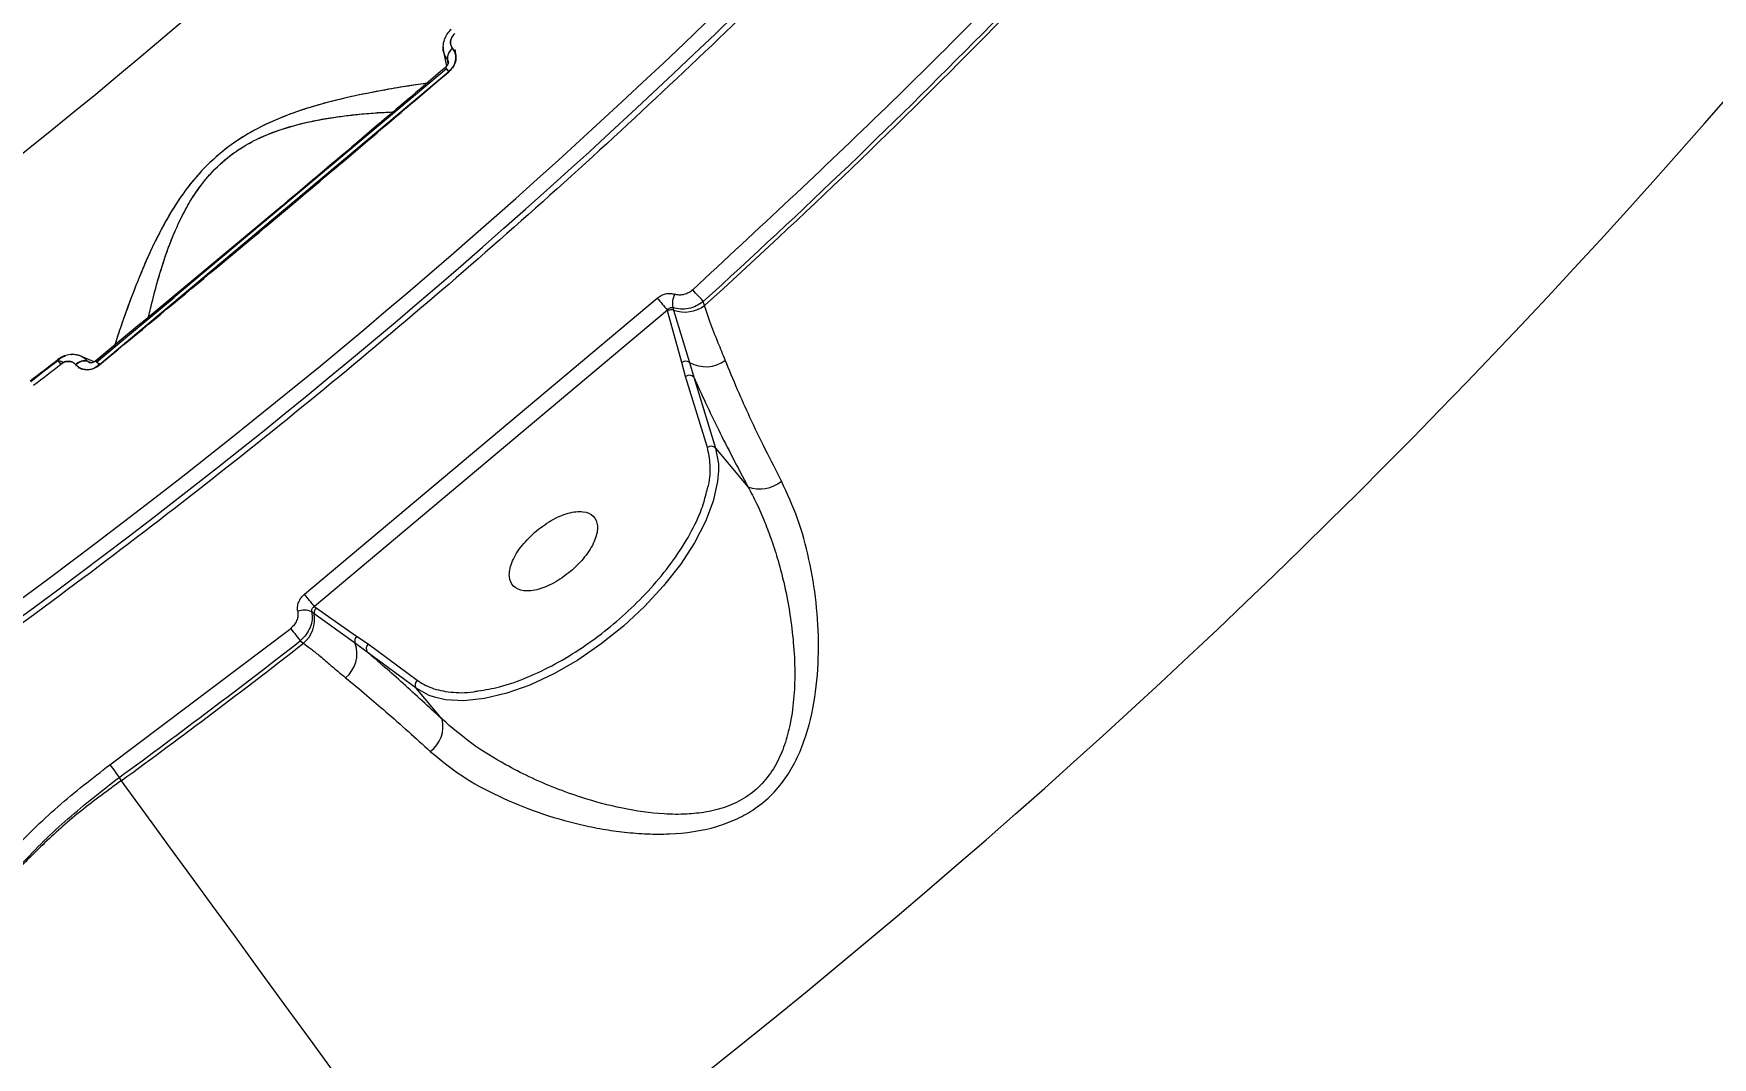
# Model space of a CAD drawing. Header units: millimetres. Extents: x -5713 to 5719, y -6024 to 5481.
# Drawn here: x 1513 to 1655.3, y 924.1 to 1010.9 of the extents above; entities that cross this region are included whole.
import ezdxf

# ---------------------------------------------------------------- set-up
doc = ezdxf.new("R2010")
doc.units = ezdxf.units.MM
for name, color, linetype in [('DIKOM_ОБЪЕКТ', 7, 'Continuous'), ('DIKOM_РАЗМЕР_ЗОНА', 7, 'Continuous'), ('DIKOM_РАЗМЕР_ОБЪЕКТА', 7, 'Continuous')]:
    doc.layers.add(name, color=color, linetype=linetype)
doc.styles.add('style1', font='arial.ttf', dxfattribs={"width": 0.8})
doc.dimstyles.new('1-50', dxfattribs={"dimtxt": 300, "dimasz": 200, "dimexe": 100, "dimexo": 0, "dimgap": 100, "dimtad": 1, "dimdec": 0, "dimtxsty": 'style1', "dimcen": 0, "dimclrd": 7, "dimclre": 7, "dimadec": 1, "dimazin": 2, "dimtfac": 1, "dimtdec": 0, "dimtmove": 1, "dimatfit": 3, "dimfxl": 0, "dimlwd": 25, "dimlwe": 18, "dimarcsym": 0})

# ---------------------------------------------------------------- blocks, each defined once
blk = doc.blocks.new('*D16')
at = {"layer": 'Defpoints', "color": 0, "transparency": 16777216}
for p in [(2713.82, 2377.67), (-3598.04, -60.3), (-3598.04, -5183.86)]:
    blk.add_point(p, dxfattribs=at)
at = {"layer": 'DIKOM_РАЗМЕР_ОБЪЕКТА', "color": 7, "lineweight": 18, "transparency": 16777216}
for p, q in [((2713.82, 2377.67), (2713.82, -5283.86)), ((-3598.04, -60.3), (-3598.04, -5283.86))]:
    blk.add_line(p, q, dxfattribs=at)
at = {"layer": 'DIKOM_РАЗМЕР_ОБЪЕКТА', "color": 7, "lineweight": 25, "transparency": 16777216}
blk.add_line((2513.82, -5183.86), (-3398.04, -5183.86), dxfattribs=at)
at = {"layer": 'DIKOM_РАЗМЕР_ОБЪЕКТА', "color": 7, "transparency": 16777216}
for points in [[(-3398.04, -5150.53), (-3398.04, -5217.2), (-3598.04, -5183.86)], [(2513.82, -5150.53), (2513.82, -5217.2), (2713.82, -5183.86)]]:
    blk.add_solid(points, dxfattribs=at)
at = {"layer": 'DIKOM_РАЗМЕР_ОБЪЕКТА', "color": 0, "transparency": 16777216, "insert": (-444.93, -4930.59), "char_height": 300, "attachment_point": 5, "style": 'style1'}
blk.add_mtext('6300', dxfattribs=at)
blk = doc.blocks.new('*D15')
at = {"layer": 'Defpoints', "color": 0, "transparency": 16777216}
for p in [(-612.28, 3980.94), (4699.87, 3980.94), (684.19, -2271.39)]:
    blk.add_point(p, dxfattribs=at)
at = {"layer": 'DIKOM_РАЗМЕР_ОБЪЕКТА', "color": 7, "lineweight": 18, "transparency": 16777216}
for p, q in [((-612.28, 3980.94), (4799.87, 3980.94)), ((684.19, -2271.39), (4799.87, -2271.39))]:
    blk.add_line(p, q, dxfattribs=at)
at = {"layer": 'DIKOM_РАЗМЕР_ОБЪЕКТА', "color": 7, "lineweight": 25, "transparency": 16777216}
blk.add_line((4699.87, -2071.39), (4699.87, 3780.94), dxfattribs=at)
at = {"layer": 'DIKOM_РАЗМЕР_ОБЪЕКТА', "color": 7, "transparency": 16777216}
for points in [[(4666.54, 3780.94), (4733.21, 3780.94), (4699.87, 3980.94)], [(4666.54, -2071.39), (4733.21, -2071.39), (4699.87, -2271.39)]]:
    blk.add_solid(points, dxfattribs=at)
at = {"layer": 'DIKOM_РАЗМЕР_ОБЪЕКТА', "color": 0, "transparency": 16777216, "insert": (4446.7, 2209.88), "char_height": 300, "attachment_point": 5, "rotation": 90, "style": 'style1'}
blk.add_mtext('6250', dxfattribs=at)
blk = doc.blocks.new('*D14')
at = {"layer": 'Defpoints', "color": 0, "transparency": 16777216}
for p in [(3820.87, 1133.89), (-5713.04, -129.05), (3820.87, -5924.39)]:
    blk.add_point(p, dxfattribs=at)
at = {"layer": 'DIKOM_РАЗМЕР_ЗОНА', "color": 7, "lineweight": 18, "transparency": 16777216}
for p, q in [((3820.87, 1133.89), (3820.87, -6024.39)), ((-5713.04, -129.05), (-5713.04, -6024.39))]:
    blk.add_line(p, q, dxfattribs=at)
at = {"layer": 'DIKOM_РАЗМЕР_ЗОНА', "color": 7, "lineweight": 25, "transparency": 16777216}
blk.add_line((-5513.04, -5924.39), (3620.87, -5924.39), dxfattribs=at)
at = {"layer": 'DIKOM_РАЗМЕР_ЗОНА', "color": 7, "transparency": 16777216}
for points in [[(-5513.04, -5891.06), (-5513.04, -5957.73), (-5713.04, -5924.39)], [(3620.87, -5891.06), (3620.87, -5957.73), (3820.87, -5924.39)]]:
    blk.add_solid(points, dxfattribs=at)
at = {"layer": 'DIKOM_РАЗМЕР_ЗОНА', "color": 0, "transparency": 16777216, "insert": (-409.5, -5671.22), "char_height": 300, "attachment_point": 5, "style": 'style1'}
blk.add_mtext('9600', dxfattribs=at)
blk = doc.blocks.new('*D13')
at = {"layer": 'Defpoints', "color": 0, "transparency": 16777216}
for p in [(-612.24, 5480.95), (971.69, -4271.39), (5619.37, -4271.39)]:
    blk.add_point(p, dxfattribs=at)
at = {"layer": 'DIKOM_РАЗМЕР_ЗОНА', "color": 7, "lineweight": 18, "transparency": 16777216}
for p, q in [((-612.24, 5480.95), (5719.37, 5480.95)), ((971.69, -4271.39), (5719.37, -4271.39))]:
    blk.add_line(p, q, dxfattribs=at)
at = {"layer": 'DIKOM_РАЗМЕР_ЗОНА', "color": 7, "lineweight": 25, "transparency": 16777216}
blk.add_line((5619.37, 5280.95), (5619.37, -4071.39), dxfattribs=at)
at = {"layer": 'DIKOM_РАЗМЕР_ЗОНА', "color": 7, "transparency": 16777216}
for points in [[(5586.04, 5280.95), (5652.71, 5280.95), (5619.37, 5480.95)], [(5586.04, -4071.39), (5652.71, -4071.39), (5619.37, -4271.39)]]:
    blk.add_solid(points, dxfattribs=at)
at = {"layer": 'DIKOM_РАЗМЕР_ЗОНА', "color": 0, "transparency": 16777216, "insert": (5366.2, 2209.88), "char_height": 300, "attachment_point": 5, "rotation": 90, "style": 'style1'}
blk.add_mtext('9750', dxfattribs=at)

msp = doc.modelspace()

# ---------------------------------------------------------------- linework, layer by layer
at = {"layer": 'DIKOM_ОБЪЕКТ', "color": 7, "linetype": 'Continuous', "lineweight": 15}
for p, q in [((1547.77, 1009.37), (1548.03, 1008.15)), ((1548.56, 1009.65), (1548.55, 1009.66)), ((1548.55, 1009.66), (1548.56, 1009.65)), ((1518.37, 983.07), (1548.03, 1007.96)), ((1548.23, 1007.69), (1518.6, 982.83)), ((1548.03, 1007.96), (1548.05, 1007.91)), ((1548.11, 1008.68), (1548.1, 1008.7)), ((1548.1, 1008.7), (1548.16, 1008.36)), ((1548.16, 1008.37), (1548.1, 1008.7)), ((1548.1, 1007.88), (1548.15, 1007.76)), ((1548.18, 1008.5), (1548.11, 1008.68)), ((1548.11, 1008.68), (1548.18, 1008.54)), ((1548.16, 1007.63), (1548.16, 1007.63)), ((1548.17, 1007.7), (1548.19, 1007.65)), ((1548.43, 1007.93), (1548.43, 1007.93)), ((1524.93, 988.52), (1518.37, 983.07)), ((1535.98, 963.39), (1565.88, 988.5)), ((1567.22, 987.69), (1567.28, 987.49)), ((1569.9, 987.87), (1569.79, 988.21)), ((1566.75, 987.48), (1536.83, 962.36)), ((1566.77, 987.42), (1566.75, 987.48)), ((1567.98, 983.05), (1566.77, 987.42)), ((1567.28, 987.49), (1568.62, 983.03)), ((1518.17, 983.1), (1517.02, 983.57)), ((1515.59, 983.04), (1515.22, 983.17)), ((1515.58, 983.04), (1515.22, 983.17)), ((1516.6, 982.86), (1516.61, 982.84)), ((1516.61, 982.84), (1516.6, 982.86)), ((1516.95, 982.58), (1516.82, 982.6)), ((1517.95, 983.01), (1517.63, 983.13)), ((1517.63, 983.13), (1517.65, 983.12)), ((1517.63, 983.13), (1517.96, 983.01)), ((1517.65, 983.12), (1517.83, 983)), ((1517.76, 983.03), (1517.65, 983.12)), ((1518.33, 982.67), (1518.34, 982.67)), ((1518.42, 983.04), (1518.37, 983.07)), ((1518.68, 982.89), (1518.56, 982.96)), ((1568.3, 981.86), (1567.98, 983.05)), ((1568.62, 983.03), (1568.99, 981.81)), ((1570.15, 975.83), (1568.3, 981.86)), ((1568.99, 981.81), (1570.83, 975.78)), ((1570.83, 975.78), (1573.58, 972.5)), ((1536.83, 962.36), (1536.98, 962.25)), ((1536.98, 962.25), (1540.41, 959.85)), ((1536.81, 961.75), (1536.6, 961.91)), ((1540.3, 959.23), (1536.81, 961.75)), ((1519.5, 948.95), (1534.82, 960.5)), ((1535.63, 959.45), (1535.91, 959.25)), ((1541.31, 958.5), (1540.3, 959.23)), ((1540.41, 959.85), (1541.39, 959.18)), ((1541.39, 959.18), (1545.53, 956.11)), ((1545.45, 955.43), (1541.31, 958.5)), ((1547.65, 952.81), (1545.45, 955.43)), ((1520.28, 947.87), (1520.45, 947.59))]:
    msp.add_line(p, q, dxfattribs=at)
at = {"layer": 'DIKOM_ОБЪЕКТ', "color": 7, "linetype": 'Continuous', "lineweight": 15, "flags": 128}
for points in [[(1548.23, 1007.69), (1548.13, 1007.8), (1548.05, 1007.9), (1547.99, 1007.98), (1547.95, 1008.03), (1547.94, 1008.05), (1547.94, 1008.05), (1547.97, 1008.01), (1548.03, 1007.96)], [(1569.79, 988.21), (1569.72, 988.29), (1569.63, 988.4), (1569.52, 988.52), (1569.4, 988.65), (1569.27, 988.79), (1569.14, 988.93), (1569.02, 989.07), (1568.9, 989.2)], [(1515.33, 982.9), (1515.27, 982.98), (1515.21, 983.05), (1515.16, 983.12), (1515.12, 983.17), (1515.09, 983.21), (1515.07, 983.24), (1515.05, 983.26), (1515.05, 983.27)], [(1515.08, 983.22), (1515.06, 983.26), (1515.05, 983.27), (1515.05, 983.26), (1515.08, 983.23), (1515.12, 983.17), (1515.18, 983.1), (1515.25, 983.01), (1515.33, 982.9)], [(1518.37, 983.07), (1518.32, 983.14), (1518.3, 983.17), (1518.3, 983.18), (1518.32, 983.16), (1518.36, 983.11), (1518.42, 983.04), (1518.51, 982.94), (1518.6, 982.83)], [(1570.83, 975.78), (1571.07, 974.44), (1571.07, 973.86)], [(1571.07, 973.86), (1571, 972.94), (1570.63, 971.29), (1569.97, 969.55), (1569.04, 967.75), (1567.85, 965.92), (1566.43, 964.11), (1564.82, 962.36), (1563.04, 960.7), (1561.13, 959.18), (1559.15, 957.82), (1557.12, 956.65), (1555.1, 955.7), (1553.13, 955), (1551.25, 954.55), (1549.51, 954.37), (1547.94, 954.46), (1547.01, 954.67)], [(1534.82, 960.5), (1534.92, 960.36), (1535.04, 960.21), (1535.16, 960.06), (1535.27, 959.92), (1535.38, 959.78), (1535.48, 959.65), (1535.57, 959.54), (1535.63, 959.45)], [(1547.01, 954.67), (1546.57, 954.81), (1545.45, 955.43)], [(1519.5, 948.95), (1519.6, 948.8), (1519.71, 948.65), (1519.83, 948.5), (1519.94, 948.35), (1520.04, 948.2), (1520.14, 948.07), (1520.22, 947.96), (1520.28, 947.87)], [(1520.45, 947.59), (1521.67, 945.92), (1523.06, 944.01), (1524.61, 941.88), (1526.32, 939.54), (1528.15, 937.03), (1530.1, 934.35), (1532.15, 931.54), (1534.28, 928.62), (1536.47, 925.62), (1538.7, 922.56), (1540.95, 919.48), (1543.19, 916.4), (1545.42, 913.34), (1547.6, 910.35), (1549.73, 907.44)]]:
    msp.add_lwpolyline(points, dxfattribs=at)
at = {"layer": 'DIKOM_ОБЪЕКТ', "color": 7, "linetype": 'Continuous', "lineweight": 15}
for centre, radius, start, end in [((1168.94, 1429.62), 579.13, 300.09885, 330.90115), ((1168.94, 1429.62), 580.37, 300.09855, 330.90145), ((1168.94, 1429.62), 549.25, 307.4952, 323.5048), ((1168.94, 1429.62), 646.28, 306.10022, 324.89978), ((1168.94, 1429.62), 596.26, 312.24313, 318.75687), ((1168.94, 1429.62), 596.59, 312.22853, 318.77147), ((1549.1, 1008.82), 1.01, 123.0441, 186.9586), ((1549.11, 1008.8), 1.01, 123.043, 186.9543), ((1551.6, 1010.7), 4.53, 215.8719, 221.824), ((1605.95, 1022.07), 52.27, 219.9643, 221.4264), ((1568.83, 988.06), 1.65, 152.0351, 192.7775), ((1568.23, 990.17), 2.85, 250.5631, 305.9998), ((1567.09, 986.95), 0.568, 70.2728, 124.2594), ((1168.94, 1429.62), 564.82, 307.4952, 307.7903), ((1168.94, 1429.62), 564.88, 307.4952, 307.7903), ((1168.94, 1429.62), 565.29, 307.4952, 307.7903), ((1517.34, 982.17), 1.01, 73.0416, 136.9558), ((1517.35, 982.15), 1.01, 73.0458, 136.957), ((1515.03, 980.02), 4.54, 38.1854, 44.1125), ((1568.29, 982.59), 0.551, 53.4315, 123.9984), ((1568.61, 981.44), 0.526, 44.3918, 126.1162), ((1569.99, 985.52), 2.84, 241.1344, 306.1526), ((1570.46, 975.41), 0.526, 44.3918, 126.1162), ((1574.57, 975.28), 2.95, 250.3716, 308.7238), ((1535.95, 960.54), 1.51, 64.7098, 110.6707), ((1491.63, 926.13), 57.93, 38.7128, 40.0322), ((1537.35, 961.84), 0.544, 132.5254, 189.6043), ((1534.12, 961.31), 2.73, 310.9449, 9.424), ((1168.94, 1429.62), 596.26, 306.10338, 307.95123), ((1168.94, 1429.62), 596.59, 306.10022, 307.95988), ((1537.79, 958.36), 2.65, 309.5693, 19.1106), ((1540.77, 959.46), 0.527, 132.5979, 205.9141), ((1541.72, 958.79), 0.502, 130.4806, 215.4739), ((1545.86, 955.72), 0.502, 130.4806, 215.4739), ((1545.14, 952.18), 2.59, 305.6592, 14.0258)]:
    msp.add_arc(centre, radius, start, end, dxfattribs=at)
for points in [[(1676.49, 1147.14), (1672.18, 1139.61), (1663.54, 1124.56), (1649.33, 1102.75), (1634.22, 1081.56), (1618.16, 1061.07), (1601.21, 1041.32), (1583.38, 1022.35), (1564.73, 1004.2), (1545.28, 986.9), (1525.07, 970.49), (1504.14, 955.01), (1482.58, 940.42), (1467.69, 931.52), (1460.24, 927.08)], [(1568.9, 989.2), (1574.4, 994.31), (1585.42, 1004.54), (1601.22, 1020.63), (1611.26, 1031.82), (1616.28, 1037.41)], [(1555.48, 968.63), (1555.95, 968.99), (1556.88, 969.72), (1558.37, 970.34), (1559.66, 970.48), (1560.55, 970.09), (1560.92, 969.24), (1560.7, 968.05), (1559.95, 966.7), (1559.12, 965.87), (1558.7, 965.46)], [(1558.7, 965.46), (1558.24, 965.1), (1557.3, 964.37), (1555.81, 963.74), (1554.53, 963.6), (1553.63, 963.99), (1553.26, 964.85), (1553.48, 966.03), (1554.23, 967.39), (1555.06, 968.21), (1555.48, 968.63)]]:
    msp.add_open_spline(points, degree=3, dxfattribs=at)
for points, knots in [([(1548.41, 1011.27), (1548.29, 1011.14), (1548.04, 1010.88), (1547.81, 1010.38), (1547.69, 1009.84), (1547.76, 1009.49), (1547.79, 1009.31)], [0, 0, 0, 0, 0.240672, 0.487852, 0.742602, 1, 1, 1, 1]), ([(1548.55, 1009.66), (1548.48, 1009.77), (1548.35, 1009.97), (1548.37, 1010.34), (1548.5, 1010.68), (1548.65, 1010.84), (1548.72, 1010.92)], [0, 0, 0, 0, 0.279767, 0.559852, 0.779829, 1, 1, 1, 1]), ([(1548.72, 1010.92), (1548.64, 1010.83), (1548.47, 1010.64), (1548.36, 1010.29), (1548.37, 1009.94), (1548.49, 1009.76), (1548.55, 1009.66)], [0, 0, 0, 0, 0.25002, 0.499914, 0.749708, 1, 1, 1, 1]), ([(1547.73, 1009.81), (1547.73, 1009.81), (1547.68, 1009.61), (1547.79, 1009.19), (1547.99, 1008.86), (1548.1, 1008.7)], [0, 0, 0, 0, 0.000915, 0.502345, 1, 1, 1, 1]), ([(1548.23, 1007.69), (1548.38, 1007.85), (1548.69, 1008.17), (1548.85, 1008.76), (1548.81, 1009.27), (1548.64, 1009.52), (1548.56, 1009.65)], [0, 0, 0, 0, 0.279515, 0.558946, 0.77931, 1, 1, 1, 1]), ([(1548.56, 1009.65), (1548.61, 1009.58), (1548.71, 1009.44), (1548.83, 1009.12), (1548.84, 1008.67), (1548.65, 1008.12), (1548.37, 1007.83), (1548.23, 1007.69)], [0, 0, 0, 0, 0.125737, 0.251488, 0.500806, 0.75027, 1, 1, 1, 1]), ([(1548.72, 1009.57), (1548.76, 1009.41), (1548.8, 1009.24), (1548.79, 1009.13), (1548.79, 1009.13)], [0, 0, 0, 0, 0.955783, 1, 1, 1, 1]), ([(1547.94, 1008.05), (1543.49, 1004.27), (1533.67, 995.91), (1523.74, 987.68), (1518.3, 983.18)], [0, 0, 0, 0, 0.452482, 1, 1, 1, 1]), ([(1518.6, 982.83), (1524.16, 987.43), (1534.09, 995.65), (1543.91, 1004.01), (1548.23, 1007.69)], [0, 0, 0, 0, 0.559995, 1, 1, 1, 1]), ([(1548.18, 1008.53), (1548.18, 1008.51), (1548.19, 1008.45), (1548.16, 1008.33), (1548.08, 1008.19), (1547.98, 1008.1), (1547.94, 1008.05)], [0, 0, 0, 0, 0.166403, 0.426444, 0.702195, 1, 1, 1, 1]), ([(1548.11, 1008.68), (1548.13, 1008.66), (1548.16, 1008.62), (1548.18, 1008.57), (1548.18, 1008.54)], [0, 0, 0, 0, 0.509114, 1, 1, 1, 1]), ([(1546.57, 1006.72), (1546.55, 1006.72), (1546.21, 1006.69), (1545.06, 1006.52), (1543.19, 1006.22), (1541.12, 1005.83), (1539.1, 1005.39), (1537.22, 1004.91), (1535.37, 1004.33), (1533.63, 1003.66), (1531.99, 1002.89), (1530.37, 1001.95), (1528.81, 1000.78), (1527.39, 999.45), (1526.17, 998.02), (1525.12, 996.54), (1523.96, 994.6), (1522.81, 992.26), (1521.76, 989.75), (1520.93, 987.54), (1520.3, 985.74), (1519.94, 984.64), (1519.85, 984.31), (1519.84, 984.29)], [0, 0, 0, 0, 0.005023, 0.075841, 0.146049, 0.216268, 0.264009, 0.311552, 0.357587, 0.394458, 0.428489, 0.464825, 0.49952, 0.534249, 0.570598, 0.604636, 0.641519, 0.71237, 0.783198, 0.853582, 0.924427, 0.994837, 1, 1, 1, 1]), ([(1546.33, 1006.69), (1546.26, 1006.68), (1545.74, 1006.63), (1543.91, 1006.34), (1541.4, 1005.89), (1538.86, 1005.33), (1536.57, 1004.73), (1534.07, 1003.87), (1531.41, 1002.64), (1528.77, 1000.84), (1526.52, 998.55), (1524.84, 996.14), (1523.56, 993.82), (1522.55, 991.66), (1521.56, 989.24), (1520.68, 986.84), (1520.08, 985.1), (1519.94, 984.6), (1519.92, 984.52)], [0, 0, 0, 0, 0.017132, 0.112485, 0.207664, 0.265556, 0.323373, 0.38181, 0.440536, 0.499688, 0.558872, 0.617642, 0.676211, 0.73442, 0.792262, 0.887834, 0.983358, 1, 1, 1, 1]), ([(1522.74, 986.7), (1522.74, 986.72), (1522.83, 987.16), (1523.06, 988.13), (1523.45, 989.64), (1523.92, 991.23), (1524.5, 992.93), (1525.18, 994.58), (1525.95, 996.14), (1526.83, 997.58), (1527.9, 998.96), (1529.24, 1000.27), (1530.75, 1001.35), (1532.31, 1002.16), (1533.86, 1002.76), (1535.34, 1003.2), (1536.79, 1003.54), (1538.13, 1003.77), (1539.44, 1003.96), (1540.8, 1004.11), (1542.21, 1004.22), (1543.21, 1004.27), (1543.65, 1004.29), (1543.69, 1004.29)], [0, 0, 0, 0, 0.003949, 0.069984, 0.131203, 0.196234, 0.255188, 0.3159, 0.365062, 0.408287, 0.454636, 0.500832, 0.546651, 0.592622, 0.636845, 0.684017, 0.728751, 0.776116, 0.819787, 0.868206, 0.930874, 0.994127, 1, 1, 1, 1]), ([(1522.78, 986.91), (1522.99, 987.8), (1523.36, 989.37), (1524.19, 992.12), (1525.11, 994.5), (1526.25, 996.69), (1527.53, 998.56), (1529.22, 1000.29), (1531.22, 1001.65), (1533.28, 1002.58), (1535.63, 1003.31), (1538.15, 1003.8), (1540.91, 1004.13), (1542.75, 1004.27), (1543.49, 1004.28), (1543.49, 1004.28)], [0, 0, 0, 0, 0.126371, 0.221571, 0.316087, 0.378436, 0.439839, 0.500344, 0.560825, 0.622181, 0.684541, 0.778556, 0.873679, 0.999766, 1, 1, 1, 1]), ([(1568.9, 989.2), (1568.79, 989.11), (1568.56, 988.93), (1568.16, 988.79), (1567.75, 988.73), (1567.5, 988.8), (1567.37, 988.83)], [0, 0, 0, 0, 0.25072, 0.500715, 0.75054, 1, 1, 1, 1]), ([(1565.88, 988.5), (1565.99, 988.58), (1566.22, 988.74), (1566.6, 988.88), (1567, 988.92), (1567.25, 988.86), (1567.37, 988.83)], [0, 0, 0, 0, 0.250476, 0.500581, 0.750516, 1, 1, 1, 1]), ([(1566.75, 987.48), (1566.79, 987.52), (1566.85, 987.6), (1566.97, 987.67), (1567.1, 987.71), (1567.18, 987.7), (1567.22, 987.69)], [0, 0, 0, 0, 0.264722, 0.521188, 0.766052, 1, 1, 1, 1]), ([(1569.79, 988.21), (1569.6, 988.08), (1569.22, 987.8), (1568.55, 987.58), (1567.86, 987.52), (1567.43, 987.63), (1567.22, 987.69)], [0, 0, 0, 0, 0.249214, 0.498605, 0.748964, 1, 1, 1, 1]), ([(1571.66, 983.23), (1571.46, 983.72), (1570.99, 984.88), (1570.36, 986.41), (1570.04, 987.42), (1569.9, 987.87)], [0, 0, 0, 0, 0.292498, 0.687807, 1, 1, 1, 1]), ([(1517.08, 983.55), (1516.91, 983.61), (1516.57, 983.73), (1516.02, 983.71), (1515.49, 983.57), (1515.19, 983.37), (1515.05, 983.27)], [0, 0, 0, 0, 0.257943, 0.512363, 0.759747, 1, 1, 1, 1]), ([(1515.69, 983.57), (1515.67, 983.56), (1515.45, 983.52), (1515.26, 983.36), (1515.08, 983.22)], [0, 0, 0, 0, 0.07117, 1, 1, 1, 1]), ([(1517.63, 983.13), (1517.44, 983.3), (1517.06, 983.62), (1516.51, 983.76), (1516.24, 983.69), (1516.24, 983.69)], [0, 0, 0, 0, 0.489929, 0.983881, 1, 1, 1, 1]), ([(1515.33, 982.9), (1515.45, 982.98), (1515.69, 983.13), (1516.08, 983.15), (1516.4, 983.06), (1516.53, 982.92), (1516.6, 982.86)], [0, 0, 0, 0, 0.278749, 0.558584, 0.779292, 1, 1, 1, 1]), ([(1516.6, 982.86), (1516.52, 982.93), (1516.36, 983.08), (1516.02, 983.16), (1515.65, 983.11), (1515.44, 982.97), (1515.33, 982.9)], [0, 0, 0, 0, 0.250324, 0.499867, 0.749618, 1, 1, 1, 1]), ([(1516.61, 982.84), (1516.76, 982.71), (1517.04, 982.46), (1517.63, 982.4), (1518.17, 982.53), (1518.46, 982.73), (1518.6, 982.83)], [0, 0, 0, 0, 0.279781, 0.559625, 0.779735, 1, 1, 1, 1]), ([(1518.6, 982.83), (1518.44, 982.72), (1518.11, 982.49), (1517.53, 982.39), (1517.09, 982.49), (1516.79, 982.66), (1516.67, 982.78), (1516.61, 982.84)], [0, 0, 0, 0, 0.249729, 0.499193, 0.74851, 0.874209, 1, 1, 1, 1]), ([(1517, 982.55), (1516.99, 982.55), (1516.94, 982.55), (1516.87, 982.58), (1516.82, 982.6)], [0, 0, 0, 0, 0.323519, 1, 1, 1, 1]), ([(1517.76, 983.03), (1517.74, 983.04), (1517.69, 983.06), (1517.66, 983.1), (1517.65, 983.12)], [0, 0, 0, 0, 0.415302, 1, 1, 1, 1]), ([(1518.29, 983.18), (1518.24, 983.14), (1518.14, 983.06), (1517.98, 983.01), (1517.84, 983), (1517.78, 983.02), (1517.75, 983.03)], [0, 0, 0, 0, 0.274606, 0.528876, 0.76866, 1, 1, 1, 1]), ([(1576.42, 972.98), (1575.96, 973.88), (1575.01, 975.73), (1573.77, 978.31), (1572.63, 980.86), (1572, 982.41), (1571.66, 983.23)], [0, 0, 0, 0, 0.242581, 0.50163, 0.735475, 1, 1, 1, 1]), ([(1568.99, 981.81), (1569.65, 980.35), (1570.97, 977.45), (1572.71, 974.15), (1573.58, 972.5)], [0, 0, 0, 0, 0.499666, 1, 1, 1, 1]), ([(1570.08, 972.08), (1570.13, 972.26), (1570.38, 973.09), (1570.44, 974.38), (1570.24, 975.36), (1570.15, 975.83)], [0, 0, 0, 0, 0.124003, 0.572212, 1, 1, 1, 1]), ([(1546.65, 950.08), (1547.51, 949.37), (1549.23, 947.95), (1552.38, 946.25), (1555.77, 944.85), (1558.78, 943.98), (1561.25, 943.48), (1563.14, 943.21), (1565.03, 943.06), (1567.66, 943.06), (1570.25, 943.41), (1572.65, 944.31), (1574.25, 945.21), (1575.68, 946.42), (1576.88, 947.9), (1577.82, 949.58), (1578.75, 951.97), (1579.41, 955.13), (1579.63, 958.94), (1579.42, 962.71), (1578.81, 966.37), (1577.86, 969.87), (1576.9, 971.94), (1576.42, 972.98)], [0, 0, 0, 0, 0.062546, 0.125166, 0.187296, 0.249804, 0.281336, 0.312106, 0.344176, 0.374605, 0.441307, 0.471316, 0.499874, 0.530951, 0.562695, 0.592936, 0.625397, 0.688015, 0.750677, 0.81296, 0.875593, 0.93764, 1, 1, 1, 1]), ([(1573.58, 972.5), (1573.83, 972.03), (1574.35, 971.07), (1575.01, 969.54), (1575.61, 967.93), (1576.18, 966.15), (1576.72, 964.05), (1577.16, 961.72), (1577.46, 959.26), (1577.58, 956.86), (1577.49, 954.47), (1577.19, 952.33), (1576.65, 950.42), (1575.9, 948.77), (1574.84, 947.31), (1573.44, 946.14), (1572.09, 945.48), (1570.95, 945.12), (1569.81, 944.88), (1568.31, 944.72), (1565.92, 944.75), (1562.92, 945.19), (1559.85, 946.01), (1557.23, 946.95), (1555.08, 947.88), (1552.67, 949.12), (1550.1, 950.69), (1548.47, 952.1), (1547.65, 952.81)], [0, 0, 0, 0, 0.030301, 0.062444, 0.092141, 0.124579, 0.163463, 0.208012, 0.249568, 0.293783, 0.333686, 0.374839, 0.406244, 0.437481, 0.468874, 0.500232, 0.531522, 0.546824, 0.563003, 0.592251, 0.625547, 0.687904, 0.750216, 0.791799, 0.835124, 0.874885, 0.937479, 1, 1, 1, 1]), ([(1550.72, 955.21), (1551.31, 955.3), (1552.62, 955.51), (1554.84, 956.3), (1557.22, 957.43), (1559.53, 958.83), (1561.7, 960.43), (1563.74, 962.21), (1565.64, 964.18), (1567.34, 966.31), (1568.71, 968.49), (1569.66, 970.46), (1569.95, 971.6), (1570.08, 972.08)], [0, 0, 0, 0, 0.080193, 0.177945, 0.274091, 0.367178, 0.456025, 0.544871, 0.637959, 0.734105, 0.831856, 0.929608, 1, 1, 1, 1]), ([(1535.42, 961.96), (1535.4, 962.09), (1535.38, 962.34), (1535.48, 962.73), (1535.68, 963.1), (1535.88, 963.29), (1535.98, 963.39)], [0, 0, 0, 0, 0.250493, 0.500542, 0.75044, 1, 1, 1, 1]), ([(1536.6, 961.91), (1536.6, 961.95), (1536.59, 962.04), (1536.64, 962.16), (1536.71, 962.27), (1536.79, 962.33), (1536.83, 962.36)], [0, 0, 0, 0, 0.243856, 0.491442, 0.743415, 1, 1, 1, 1]), ([(1535.42, 961.96), (1535.43, 961.83), (1535.46, 961.56), (1535.34, 961.16), (1535.14, 960.79), (1534.92, 960.6), (1534.82, 960.5)], [0, 0, 0, 0, 0.25071, 0.500662, 0.750461, 1, 1, 1, 1]), ([(1536.6, 961.91), (1536.62, 961.69), (1536.67, 961.25), (1536.49, 960.58), (1536.15, 959.95), (1535.81, 959.62), (1535.63, 959.45)], [0, 0, 0, 0, 0.251275, 0.501462, 0.751063, 1, 1, 1, 1]), ([(1535.91, 959.25), (1536.1, 959.1), (1536.52, 958.79), (1537.25, 958.2), (1537.99, 957.57), (1538.75, 956.92), (1539.22, 956.53), (1539.48, 956.31)], [0, 0, 0, 0, 0.176786, 0.384631, 0.641675, 0.805191, 1, 1, 1, 1]), ([(1547.65, 952.81), (1546.53, 953.84), (1544.29, 955.92), (1542.3, 957.64), (1541.31, 958.5)], [0, 0, 0, 0, 0.501355, 1, 1, 1, 1]), ([(1539.48, 956.31), (1540.07, 955.83), (1541.16, 954.93), (1542.95, 953.39), (1544.73, 951.82), (1546.03, 950.64), (1546.65, 950.08)], [0, 0, 0, 0, 0.271505, 0.499353, 0.759693, 1, 1, 1, 1]), ([(1545.53, 956.11), (1545.92, 955.86), (1546.73, 955.37), (1548.37, 955.07), (1549.73, 955.01), (1550.58, 955.18), (1550.72, 955.21)], [0, 0, 0, 0, 0.300524, 0.615393, 0.940608, 1, 1, 1, 1]), ([(1507.44, 937.12), (1508.61, 938.58), (1510.96, 941.5), (1515.01, 945.47), (1518, 947.79), (1519.5, 948.95)], [0, 0, 0, 0, 0.333252, 0.666769, 1, 1, 1, 1]), ([(1508.45, 936.26), (1509.6, 937.7), (1511.9, 940.56), (1515.88, 944.46), (1518.81, 946.73), (1520.28, 947.87)], [0, 0, 0, 0, 0.334017, 0.665983, 1, 1, 1, 1]), ([(1520.45, 947.59), (1519.32, 946.76), (1517.07, 945.13), (1513.96, 942.37), (1511.05, 939.44), (1509.32, 937.33), (1508.45, 936.26)], [0, 0, 0, 0, 0.251196, 0.500435, 0.749461, 1, 1, 1, 1]), ([(1774.81, 382.24), (1774.73, 382.36), (1774.58, 382.62), (1773.52, 384.47), (1771.85, 387.35), (1769.56, 391.33), (1766.66, 396.34), (1763.19, 402.35), (1759.17, 409.31), (1754.63, 417.17), (1749.59, 425.9), (1744.09, 435.44), (1738.14, 445.74), (1731.79, 456.74), (1725.05, 468.42), (1717.96, 480.7), (1710.55, 493.54), (1702.84, 506.89), (1694.87, 520.69), (1686.66, 534.91), (1678.24, 549.49), (1671.15, 561.77), (1665.52, 571.53), (1661.42, 578.63), (1657.29, 585.77), (1653.14, 592.96), (1648.97, 600.18), (1644.79, 607.43), (1639.43, 616.71), (1632.88, 628.06), (1625.12, 641.51), (1616.41, 656.58), (1606.77, 673.28), (1596.2, 691.58), (1585.7, 709.77), (1575.3, 727.79), (1565.77, 744.3), (1557.08, 759.34), (1549.21, 772.97), (1541.37, 786.55), (1533.58, 800.05), (1525.83, 813.47), (1518.15, 826.77), (1509.53, 841.7), (1500.03, 858.16), (1489.71, 876.03), (1479.62, 893.5), (1469.76, 910.59), (1463.41, 921.58), (1460.24, 927.08)], [0, 0, 0, 0, 0.027136, 0.05405, 0.080742, 0.107213, 0.133462, 0.15949, 0.185295, 0.210879, 0.236242, 0.261383, 0.286302, 0.310999, 0.335475, 0.35973, 0.383762, 0.407573, 0.431162, 0.45453, 0.477675, 0.5006, 0.511239, 0.521823, 0.532353, 0.542828, 0.553249, 0.563615, 0.573926, 0.592688, 0.611267, 0.629662, 0.654449, 0.678895, 0.703, 0.726764, 0.750187, 0.768171, 0.786133, 0.804073, 0.821992, 0.83989, 0.857766, 0.875621, 0.900581, 0.925499, 0.950374, 0.975208, 1, 1, 1, 1])]:
    msp.add_open_spline(points, degree=3, knots=knots, dxfattribs=at)

# ---------------------------------------------------------------- dimensions: what is measured, and where the dimension line sits
at = {"layer": 'DIKOM_РАЗМЕР_ЗОНА'}
dim = msp.add_linear_dim(base=(5619.37, -4271.39), p1=(-612.24, 5480.95), p2=(971.69, -4271.39), angle=90, text='9750', dimstyle='1-50', override={"dimscale": 1, "dimtix": 0, "dimtofl": 1, "dimtmove": 1, "dimatfit": 3}, dxfattribs=at)
dim.commit()
dim.dimension.update_dxf_attribs({"geometry": '*D13', "text_midpoint": (5619.37, 2209.88), "dimtype": 160})
dim = msp.add_linear_dim(base=(3820.87, -5924.39), p1=(-5713.04, -129.05), p2=(3820.87, 1133.89), text='9600', dimstyle='1-50', override={"dimscale": 1, "dimtix": 0, "dimtofl": 1, "dimtmove": 1, "dimatfit": 3}, dxfattribs=at)
dim.commit()
dim.dimension.update_dxf_attribs({"geometry": '*D14', "text_midpoint": (-409.5, -5924.39), "dimtype": 160})
at = {"layer": 'DIKOM_РАЗМЕР_ОБЪЕКТА'}
dim = msp.add_linear_dim(base=(4699.87, 3980.94), p1=(684.19, -2271.39), p2=(-612.28, 3980.94), angle=90, text='6250', dimstyle='1-50', override={"dimscale": 1, "dimtix": 0, "dimtofl": 1, "dimtmove": 1, "dimatfit": 3}, dxfattribs=at)
dim.commit()
dim.dimension.update_dxf_attribs({"geometry": '*D15', "text_midpoint": (4699.87, 2209.88), "dimtype": 160})
dim = msp.add_linear_dim(base=(-3598.04, -5183.86), p1=(2713.82, 2377.67), p2=(-3598.04, -60.3), text='6300', dimstyle='1-50', override={"dimscale": 1, "dimtix": 0, "dimtofl": 1, "dimtmove": 1, "dimatfit": 3}, dxfattribs=at)
dim.commit()
dim.dimension.update_dxf_attribs({"geometry": '*D16', "text_midpoint": (-444.93, -5183.86), "dimtype": 160})

doc.saveas('drawing.dxf')
